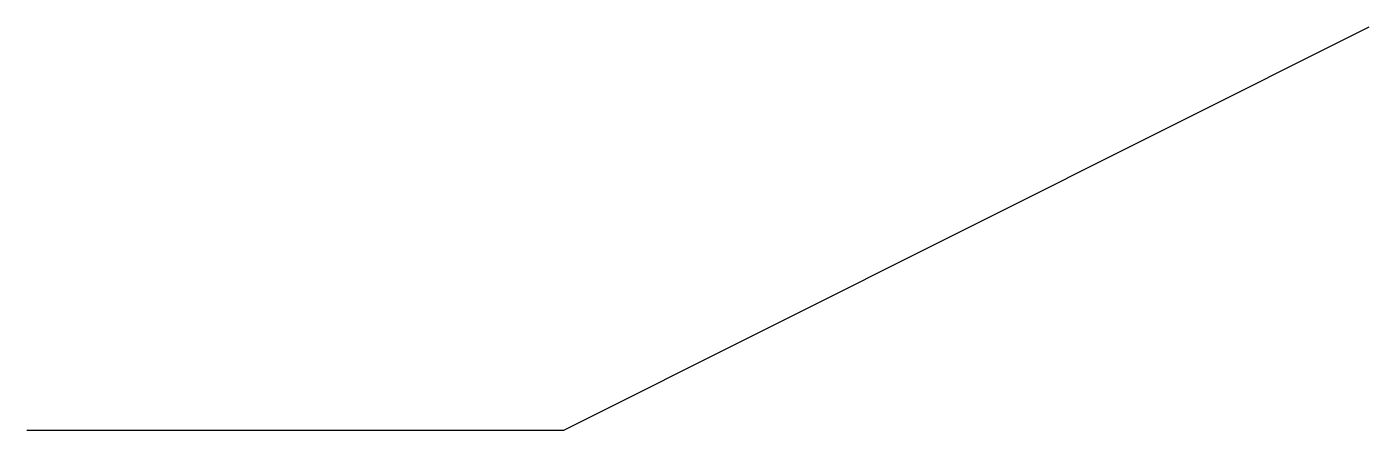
# Model space of a CAD drawing. Extents: x 0 to 5, y 0 to 1.5.
import ezdxf

# ---------------------------------------------------------------- set-up
doc = ezdxf.new("R2010")
doc.units = 0

msp = doc.modelspace()

# ---------------------------------------------------------------- linework, layer by layer
for p, q in [((2, 0), (5, 1.5)), ((0, 0), (2, 0))]:
    msp.add_line(p, q)

doc.saveas('drawing.dxf')
